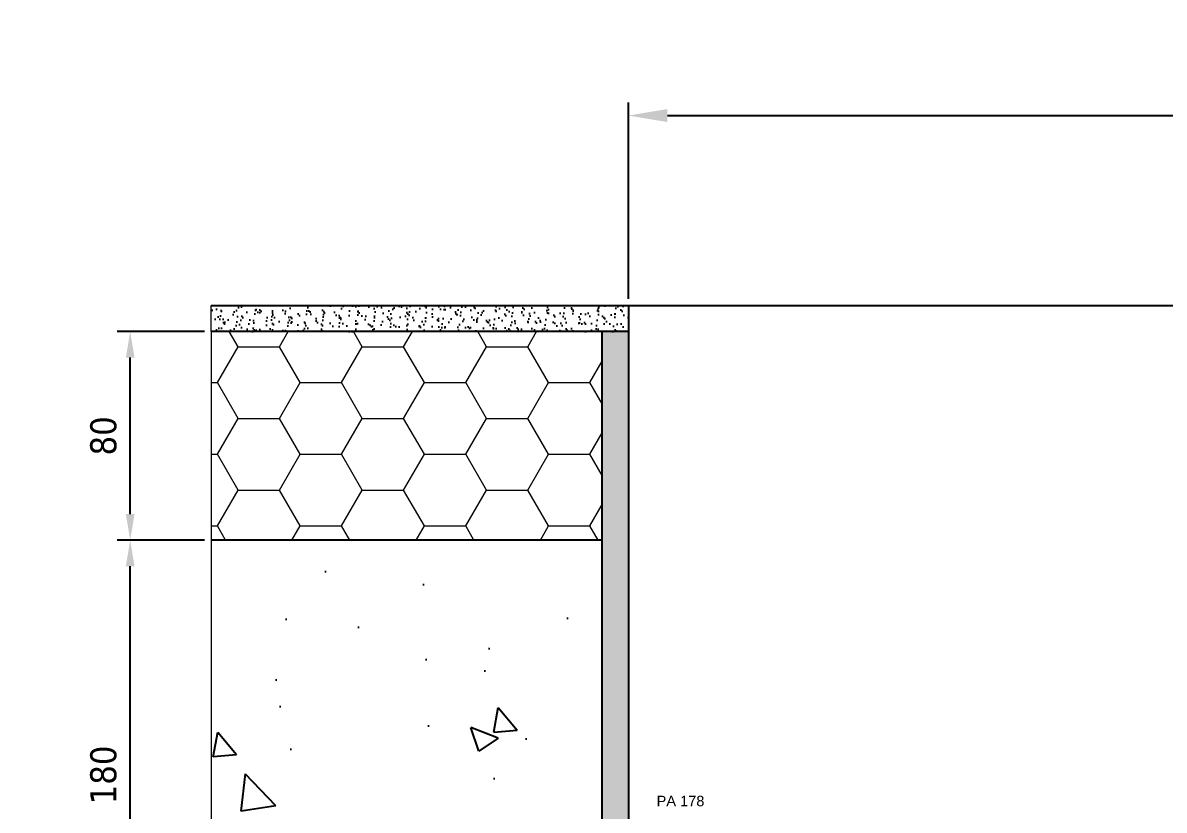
# Model space of a CAD drawing. Header units: millimetres. Extents: x -20000 to 230000, y -17405 to 25402.
# Drawn here: x 104445.3 to 104883, y -5775.6 to -5473.7 of the extents above; entities that cross this region are included whole.
import ezdxf
from ezdxf.enums import TextEntityAlignment as Align

# ---------------------------------------------------------------- set-up
doc = ezdxf.new("R2010")
doc.units = ezdxf.units.MM
doc.header["$PDMODE"] = 35
doc.header["$PDSIZE"] = 0.5
doc.layers.get('0').update_dxf_attribs({"lineweight": 13})
doc.layers.get('Defpoints').update_dxf_attribs({"true_color": 0xc2a584})
doc.layers.add('0 - Invisible', color=43, linetype='Continuous', lineweight=0, plot=False)
for name, color, linetype, lineweight in [('1 - BETON', 251, 'Continuous', 25), ('1 - Cotation', 32, 'Continuous', 13), ('1 - Isolant', 132, 'Continuous', 13)]:
    doc.layers.add(name, color=color, linetype=linetype, lineweight=lineweight)
doc.styles.get("Standard").update_dxf_attribs({"font": 'ARIALUNI.TTF'})
doc.styles.add('Texte Poralu', font='tahomabd.ttf')
doc.dimstyles.new('100 - 1000', dxfattribs={"dimtxt": 15, "dimasz": 15, "dimexe": 5, "dimexo": 2.5, "dimgap": 8, "dimtad": 1, "dimdec": 1, "dimtxsty": 'Texte Poralu', "dimcen": 10, "dimazin": 0, "dimtfac": 1, "dimtdec": 1, "dimtmove": 0, "dimatfit": 3, "dimfxl": 1, "dimarcsym": 0})
doc.dimstyles.new('30 - 1000', dxfattribs={"dimtxt": 10, "dimasz": 10, "dimexe": 5, "dimexo": 2.5, "dimgap": 5, "dimtad": 1, "dimdec": 1, "dimtxsty": 'Texte Poralu', "dimcen": 5, "dimazin": 0, "dimtfac": 1, "dimtdec": 1, "dimtmove": 0, "dimatfit": 3, "dimfxl": 1, "dimarcsym": 0})

# ---------------------------------------------------------------- blocks, each defined once
blk = doc.blocks.new('*U441')
at = {"layer": '1 - Isolant'}
h = blk.add_hatch(dxfattribs=at)
h.set_pattern_fill('HONEY', color=256, scale=5, style=0)
h.set_pattern_definition([(0, (110.0000906813123, 79.99999999999812), (23.8125, 13.748153225), [15.875, -31.75]), (120, (110.0000906813123, 79.99999999999812), (-23.81249994797095, 13.74815331511695), [15.87499999999995, -31.7499999999999]), (59.99999999999999, (110.0000906813123, 79.99999999999812), (5.202904551637744e-08, 27.49630654011694), [-31.75, 15.875])])
h.paths.add_polyline_path([(-149.9999933903616, 0), (0, -9.094947017729282e-13), (-8.952838470577262e-13, 79.99999999999818), (-149.9999933903625, 79.99999999999906)])
at = {"layer": '0 - Invisible'}
blk.add_lwpolyline([(-149.9999933903625, 79.99999999999906), (-149.9999933903616, 0)], dxfattribs=at)
at = {"layer": '1 - Isolant'}
blk.add_lwpolyline([(-149.9999933903616, 0), (0, 0), (0, 0), (0, -9.094947017729282e-13), (-8.952838470577262e-13, 79.99999999999818), (-149.9999933903625, 79.99999999999906)], dxfattribs=at)
blk = doc.blocks.new('*U470')
for tag, p in [('PA1', (-319.999915530876, 123)), ('PA2', (319.9999155310297, 123))]:
    blk.add_attdef(tag, text='', height=4).set_placement(p, align=Align.MIDDLE_CENTER)
blk = doc.blocks.new('*D908')
at = {"layer": '1 - Cotation', "color": 0, "lineweight": -2, "transparency": 16777216}
for p, q in [((104677.4998639154, -5579.571583746916), (104677.4998639154, -5504.256610030598)), ((105357.4999916996, -5579.571921230534), (105357.4999916996, -5504.256610030598)), ((104692.4998639154, -5509.256610030598), (105342.4999916996, -5509.256610030598))]:
    blk.add_line(p, q, dxfattribs=at)
at = {"layer": '1 - Cotation', "color": 0, "transparency": 16777216}
for points in [[(104692.4998639154, -5506.756610030598), (104692.4998639154, -5511.756610030598), (104677.4998639154, -5509.256610030598)], [(105342.4999916996, -5506.756610030598), (105342.4999916996, -5511.756610030598), (105357.4999916996, -5509.256610030598)]]:
    blk.add_solid(points, dxfattribs=at)
at = {"layer": 'Defpoints', "color": 0, "transparency": 16777216}
for p in [(105357.4999916996, -5509.256610030598), (104677.4998639154, -5582.071583746916), (105357.4999916996, -5582.071921230534)]:
    blk.add_point(p, dxfattribs=at)
at = {"layer": '1 - Cotation', "color": 0, "transparency": 16777216, "insert": (105017.4999278075, -5493.756610030598), "char_height": 15, "attachment_point": 5, "style": 'Texte Poralu'}
blk.add_mtext('L', dxfattribs=at)
blk = doc.blocks.new('*U434')
at = {"layer": '1 - BETON'}
h = blk.add_hatch(dxfattribs=at)
h.set_pattern_fill('CONCRETE', color=256, scale=15, style=0, pattern_type=2)
h.set_pattern_definition([(49.99999999999999, (-50.00000000000003, -20.00000000000003), (107.589027390113, -9.412820247389266), [11.25, -123.75]), (355, (-50.00000000000003, -20.00000000000003), (-20.81270004195, 112.8288200550018), [9, -99]), (100.4514, (-41.03424800000003, -20.78440100000002), (86.77640725710323, 103.415931309143), [9.5610285, -105.1713168]), (46.18420000000002, (-50.00000000000003, 9.999999999999977), (160.0861572938467, -24.82785214935271), [16.87499999999996, -185.6249999999997]), (96.6356, (-36.65948825000003, 7.931003949999974), (140.1994058323055, 146.1176806350663), [14.3415432, -157.75695]), (351.1842, (-50.00000000000003, 9.999999999999977), (140.1992917700441, 146.1177901387987), [13.5, -148.5]), (21, (-35.00000000000003, 2.499999999999975), (89.53605781776925, -60.39283359980082), [11.25, -123.75]), (326.0000000000001, (-35.00000000000003, 2.499999999999975), (36.49729978823726, 108.772506757028), [9, -99]), (71.4514, (-27.53866505000002, -2.532740900000025), (126.0333942872235, 48.37957450649286), [9.5610285, -105.1713168]), (37.50000000000001, (-50.00000000000003, -20.00000000000003), (1.8239782975936, 49.93407807469672), [0, -97.8, 0, -100.5, 0, -99.375]), (7.499999999999999, (-50.00000000000003, -20.00000000000003), (39.46043061632229, 59.16175678235403), [0, -57.3, 0, -95.55, 0, -37.875]), (327.5, (-83.45000000000003, -20.00000000000003), (80.07336542586135, -3.383230760156963), [0, -37.5, 0, -117, 0, -155.25]), (317.5, (-98.45000000000003, -20.00000000000003), (87.47792540135794, 15.01574734984766), [0, -48.75, 0, -77.69999999999999, 0, -110.25])])
h.paths.add_polyline_path([(150, 179.9999999999999), (150, 0), (0, 0), (0, 180)])
at = {"layer": '0 - Invisible'}
blk.add_lwpolyline([(150, 179.9999999999999), (150, 0)], dxfattribs=at)
at = {"layer": '1 - BETON'}
blk.add_lwpolyline([(150, 0), (0, 0), (0, 180), (150, 179.9999999999999)], dxfattribs=at)
blk = doc.blocks.new('*D909')
at = {"layer": 'Defpoints', "color": 0, "lineweight": -2, "transparency": 16777216}
for p, q in [((104514.9999754432, -5672.071593255383), (104481.4794443947, -5672.071593255383)), ((104486.4794443947, -5842.071593255383), (104486.4794443947, -5682.071593255383)), ((104514.9999754432, -5852.071593255383), (104481.4794443947, -5852.071593255383))]:
    blk.add_line(p, q, dxfattribs=at)
at = {"layer": 'Defpoints', "color": 0, "transparency": 16777216}
for p in [(104486.4794443947, -5672.071593255383), (104517.4999754432, -5672.071593255383), (104517.4999754432, -5852.071593255383)]:
    blk.add_point(p, dxfattribs=at)
for points in [[(104484.812777728, -5682.071593255383), (104488.1461110613, -5682.071593255383), (104486.4794443947, -5672.071593255383)], [(104484.812777728, -5842.071593255383), (104488.1461110613, -5842.071593255383), (104486.4794443947, -5852.071593255383)]]:
    blk.add_solid(points, dxfattribs=at)
at = {"layer": 'Defpoints', "color": 0, "transparency": 16777216, "insert": (104476.2511032261, -5762.071593255366), "char_height": 10, "attachment_point": 5, "rotation": 90, "style": 'Texte Poralu'}
blk.add_mtext('180', dxfattribs=at)
blk = doc.blocks.new('*D912')
at = {"layer": 'Defpoints', "color": 0, "lineweight": -2, "transparency": 16777216}
for p, q in [((104514.9999502465, -5592.071698345001), (104481.4794443947, -5592.071698345001)), ((104486.4794443947, -5662.071698344981), (104486.4794443947, -5602.071698345001)), ((104515.0000062943, -5672.071698344981), (104481.4794443947, -5672.071698344981))]:
    blk.add_line(p, q, dxfattribs=at)
at = {"layer": 'Defpoints', "color": 0, "transparency": 16777216}
for p in [(104486.4794443947, -5592.071698345001), (104517.4999502465, -5592.071698345001), (104517.5000062943, -5672.071698344981)]:
    blk.add_point(p, dxfattribs=at)
for points in [[(104484.812777728, -5602.071698345001), (104488.1461110613, -5602.071698345001), (104486.4794443947, -5592.071698345001)], [(104484.812777728, -5662.071698344981), (104488.1461110613, -5662.071698344981), (104486.4794443947, -5672.071698344981)]]:
    blk.add_solid(points, dxfattribs=at)
at = {"layer": 'Defpoints', "color": 0, "transparency": 16777216, "insert": (104476.2511032261, -5632.071698344974), "char_height": 10, "attachment_point": 5, "rotation": 90, "style": 'Texte Poralu'}
blk.add_mtext('80', dxfattribs=at)
blk = doc.blocks.new('*U679')
at = {"layer": '1 - BETON'}
h = blk.add_hatch(dxfattribs=at)
h.set_pattern_fill('AR-SAND', color=256, scale=0.1)
h.set_pattern_definition([(37.50000000000001, (0, -59.9999999998895), (-0.1600031295984046, 4.894132373293424), [0, -3.860800000000001, 0, -4.318000000000001, 0, -4.1275]), (7.499999999999999, (0, -59.9999999998895), (4.495232831380027, 7.168251005683543), [0, -2.0828, 0, -3.4798, 0, -1.3335]), (327.5, (-3.1242, -59.9999999998895), (7.90992370241458, 0.01437184678545762), [0, -1.27, 0, -4.572, 0, -5.969]), (317.5, (-3.1242, -59.9999999998895), (7.635564524722972, 2.229293232572163), [0, -0.635, 0, -2.9972, 0, -3.429])])
h.paths.add_polyline_path([(9.999999999999963, -259.9999999998895), (10, 0), (0, 0), (-3.673940397442059e-14, -259.9999999998895)])
at = {"layer": '0 - Invisible'}
blk.add_line((-3.673940397442059e-14, -259.9999999998895), (9.999999999999963, -259.9999999998895), dxfattribs=at)
at = {"layer": '1 - BETON'}
blk.add_lwpolyline([(9.999999999999963, -259.9999999998895), (10, 0), (0, 0), (-3.673940397442059e-14, -259.9999999998895)], dxfattribs=at)
blk = doc.blocks.new('*U680')
at = {"layer": '1 - BETON'}
h = blk.add_hatch(dxfattribs=at)
h.set_pattern_fill('AR-SAND', color=256, scale=0.1)
h.set_pattern_definition([(37.50000000000001, (0, 40.00006681227478), (-0.1600031295984046, 4.894132373293424), [0, -3.860800000000001, 0, -4.318000000000001, 0, -4.1275]), (7.499999999999999, (0, 40.00006681227478), (4.495232831380027, 7.168251005683543), [0, -2.0828, 0, -3.4798, 0, -1.3335]), (327.5, (-3.1242, 40.00006681227478), (7.90992370241458, 0.01437184678545762), [0, -1.27, 0, -4.572, 0, -5.969]), (317.5, (-3.1242, 40.00006681227478), (7.635564524722972, 2.229293232572163), [0, -0.635, 0, -2.9972, 0, -3.429])])
h.paths.add_polyline_path([(9.999999999999964, -159.9999331877252), (10, 3.979039320256561e-13), (0, 0), (-3.673940397442059e-14, -159.9999331877256)])
at = {"layer": '0 - Invisible'}
blk.add_line((-3.673940397442059e-14, -159.9999331877256), (9.999999999999964, -159.9999331877252), dxfattribs=at)
at = {"layer": '1 - BETON'}
blk.add_lwpolyline([(9.999999999999964, -159.9999331877252), (10, 3.979039320256561e-13), (0, 0), (-3.673940397442059e-14, -159.9999331877256)], dxfattribs=at)
blk = doc.blocks.new('*D921')
at = {"layer": 'Defpoints', "color": 0, "lineweight": -2, "transparency": 16777216}
blk.add_line((104840.0000000001, -3795.668358777185), (104875.9922766959, -3795.668358777185), dxfattribs=at)
at = {"layer": 'Defpoints', "color": 0, "transparency": 16777216}
for p in [(104837.5000000001, -3795.668358777185), (104837.5000000002, -3795.668358777185), (100000, -6005.668358777197)]:
    blk.add_point(p, dxfattribs=at)
at = {"layer": 'Defpoints', "color": 0, "transparency": 16777216, "insert": (104859.2461383481, -3785.463523317145), "char_height": 10, "attachment_point": 5, "style": 'Texte Poralu'}
blk.add_mtext('2210', dxfattribs=at)
blk = doc.blocks.new('*D922')
at = {"layer": 'Defpoints', "color": 0, "lineweight": -2, "transparency": 16777216}
blk.add_line((105020.0000000001, -3615.668358777184), (105055.9922766959, -3615.668358777184), dxfattribs=at)
at = {"layer": 'Defpoints', "color": 0, "transparency": 16777216}
for p in [(105017.5000000001, -3615.668358777184), (105017.5000000002, -3615.668358777184), (100000, -6005.668358777197)]:
    blk.add_point(p, dxfattribs=at)
at = {"layer": 'Defpoints', "color": 0, "transparency": 16777216, "insert": (105039.2461383481, -3605.460165358783), "char_height": 10, "attachment_point": 5, "style": 'Texte Poralu'}
blk.add_mtext('2390', dxfattribs=at)
blk = doc.blocks.new('*D923')
at = {"layer": 'Defpoints', "color": 0, "lineweight": -2, "transparency": 16777216}
blk.add_line((105420.0000000001, -3505.6683587772), (105455.9922766959, -3505.6683587772), dxfattribs=at)
at = {"layer": 'Defpoints', "color": 0, "transparency": 16777216}
for p in [(105417.5000000001, -3505.6683587772), (105417.5000000001, -3505.6683587772), (100000, -6005.668358777197)]:
    blk.add_point(p, dxfattribs=at)
at = {"layer": 'Defpoints', "color": 0, "transparency": 16777216, "insert": (105439.246138348, -3495.463523317159), "char_height": 10, "attachment_point": 5, "style": 'Texte Poralu'}
blk.add_mtext('2500', dxfattribs=at)
blk = doc.blocks.new('*D924')
at = {"layer": 'Defpoints', "color": 0, "lineweight": -2, "transparency": 16777216}
blk.add_line((104750.0000000001, -3805.668358777185), (104785.9922766962, -3805.668358777185), dxfattribs=at)
at = {"layer": 'Defpoints', "color": 0, "transparency": 16777216}
for p in [(104747.5000000001, -3805.668358777185), (104747.5000000005, -3805.668358777185), (100000, -6005.668358777197)]:
    blk.add_point(p, dxfattribs=at)
at = {"layer": 'Defpoints', "color": 0, "transparency": 16777216, "insert": (104769.2461383483, -3795.463523317145), "char_height": 10, "attachment_point": 5, "style": 'Texte Poralu'}
blk.add_mtext('2200', dxfattribs=at)

msp = doc.modelspace()

# ---------------------------------------------------------------- linework, layer by layer
at = {"layer": 'Defpoints', "ltscale": 2}
msp.add_line((104677.4998639154, -5582.071583746916), (105357.4999916996, -5582.071921230534), dxfattribs=at)

# ---------------------------------------------------------------- block references
at = {"xscale": -1}
for name, p, rotation in [('*U680', (104677.4998734239, -5592.071583746912), 270.0000544799311), ('*U679', (104667.4999754432, -5852.071593255381), 180.0000544799311)]:
    msp.add_blockref(name, p, dxfattribs=dict(at, rotation=rotation))
at = {"rotation": 4.014127135292442e-05}
msp.add_blockref('*U441', (104667.4999996846, -5672.071593255383), dxfattribs=at)
at = {"xscale": -1}
msp.add_blockref('*U434', (104667.4999754432, -5852.071593255383), dxfattribs=at)
ref = msp.add_blockref('*U470', (105017.4999995112, -5895.071593255387))
ref.add_attrib('PA1', 'PA 178', dxfattribs={"height": 4}).set_placement((104697.5000839803, -5772.071593255387), align=Align.MIDDLE_CENTER)

# ---------------------------------------------------------------- dimensions: what is measured, and where the dimension line sits
at = {"layer": '1 - Cotation'}
dim = msp.add_linear_dim(base=(105357.4999916996, -5509.256610030598), p1=(104677.4998639154, -5582.071583746916), p2=(105357.4999916996, -5582.071921230534), text='L', dimstyle='100 - 1000', dxfattribs=at)
dim.commit()
dim.dimension.update_dxf_attribs({"geometry": '*D908', "text_midpoint": (105017.4999278075, -5493.756610030598)})
at = {"layer": 'Defpoints'}
for feature_location, offset, picture, middle in [((105417.5000000001, -3505.6683587772), (0, 0), '*D923', (105439.246138348, -3495.463523317159)), ((105017.5000000001, -3615.668358777184), (1.0186340659856796e-10, 0), '*D922', (105039.2461383481, -3605.460165358783)), ((104837.5000000001, -3795.668358777185), (1.0186340659856796e-10, 0), '*D921', (104859.2461383481, -3785.463523317145)), ((104747.5000000001, -3805.668358777185), (3.92901711165905e-10, 0), '*D924', (104769.2461383483, -3795.463523317145))]:
    dim = msp.add_ordinate_dim(feature_location=feature_location, offset=offset, dtype=0, origin=(100000, -6005.668358777197), dimstyle='30 - 1000', dxfattribs=at)
    dim.commit()
    dim.dimension.update_dxf_attribs({"geometry": picture, "text_midpoint": middle})
for base, p1, p2, picture, middle in [((104486.4794443947, -5592.071698345001), (104517.5000062943, -5672.071698344981), (104517.4999502465, -5592.071698345001), '*D912', (104476.2511032261, -5632.071698344974)), ((104486.4794443947, -5672.071593255383), (104517.4999754432, -5852.071593255383), (104517.4999754432, -5672.071593255383), '*D909', (104476.2511032261, -5762.071593255366))]:
    dim = msp.add_linear_dim(base=base, p1=p1, p2=p2, angle=90, dimstyle='30 - 1000', dxfattribs=at)
    dim.commit()
    dim.dimension.update_dxf_attribs({"geometry": picture, "text_midpoint": middle})

doc.saveas('drawing.dxf')
